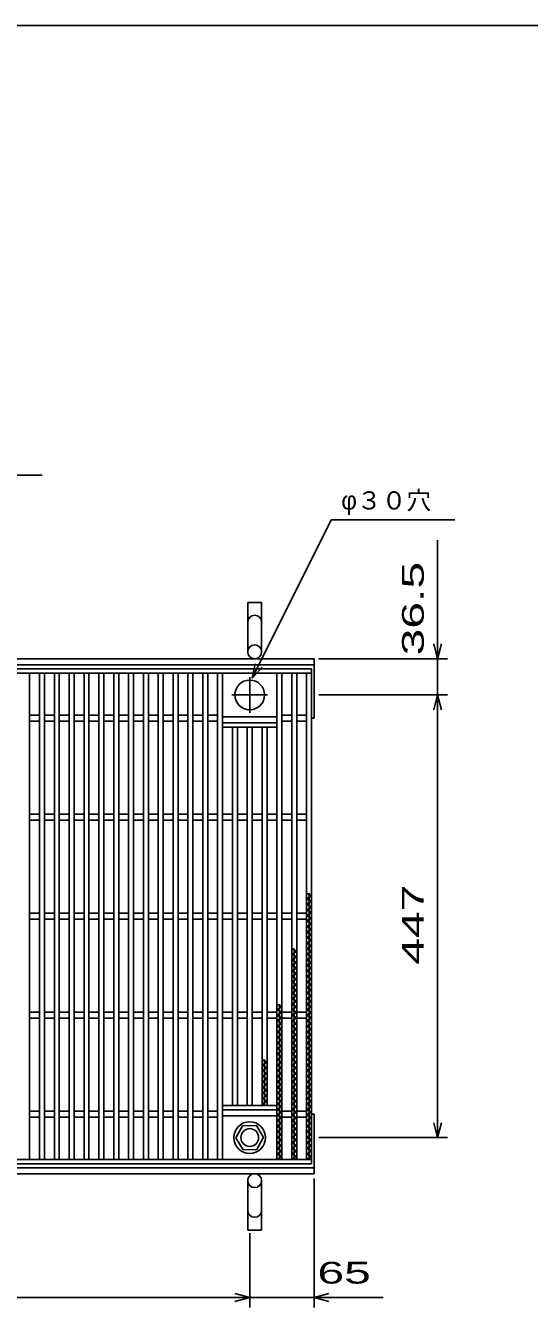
# Model space of a CAD drawing. Units: millimetres, scale not verified. Extents: x -1820 to 1736, y -1282 to 1048.
# Drawn here: x -708 to -199, y -246 to 1048 of the extents above; entities that cross this region are included whole.
import ezdxf
from ezdxf.enums import TextEntityAlignment as Align

# ---------------------------------------------------------------- set-up
doc = ezdxf.new("R2010")
doc.units = ezdxf.units.MM
doc.header["$LTSCALE"] = 10
doc.linetypes.add('CHAIN', pattern=[18.5, 12, -1.5, 3.5, -1.5])
for name, color, linetype, lineweight in [('0_2', 150, 'Continuous', 25), ('16', 3, 'Continuous', 25), ('19', 6, 'Continuous', 25), ('22', 4, 'Continuous', 25)]:
    doc.layers.add(name, color=color, linetype=linetype, lineweight=lineweight)
doc.styles.add('ベクトル', font='')
doc.styles.get('ベクトル').set_extended_font_data('ベクトル')

msp = doc.modelspace()

# ---------------------------------------------------------------- linework, layer by layer
at = {"layer": '0_2'}
msp.add_line((-1724, 1048.5), (1736, 1048.5), dxfattribs=at)
at = {"layer": '16'}
for p, q in [((-1414, 399), (-419, 399)), ((-419, 394.5), (-1414, 394.5)), ((-709, 394.5), (-704, 394.5)), ((-704, -96.5), (-704, 394.5)), ((-694, -96.5), (-694, 394.5)), ((-694, 394.5), (-689, 394.5)), ((-689, -96.5), (-689, 394.5)), ((-679, -96.5), (-679, 394.5)), ((-679, 394.5), (-674, 394.5)), ((-674, -96.5), (-674, 394.5)), ((-664, -96.5), (-664, 394.5)), ((-664, 394.5), (-659, 394.5)), ((-659, -96.5), (-659, 394.5)), ((-649, -96.5), (-649, 394.5)), ((-649, 394.5), (-644, 394.5)), ((-644, -96.5), (-644, 394.5)), ((-634, -96.5), (-634, 394.5)), ((-634, 394.5), (-629, 394.5)), ((-629, -96.5), (-629, 394.5)), ((-619, -96.5), (-619, 394.5)), ((-619, 394.5), (-614, 394.5)), ((-614, -96.5), (-614, 394.5)), ((-604, -96.5), (-604, 394.5)), ((-604, 394.5), (-599, 394.5)), ((-599, -96.5), (-599, 394.5)), ((-589, -96.5), (-589, 394.5)), ((-589, 394.5), (-584, 394.5)), ((-584, -96.5), (-584, 394.5)), ((-574, -96.5), (-574, 394.5)), ((-574, 394.5), (-569, 394.5)), ((-569, -96.5), (-569, 394.5)), ((-559, -96.5), (-559, 394.5)), ((-559, 394.5), (-554, 394.5)), ((-554, -96.5), (-554, 394.5)), ((-544, -96.5), (-544, 394.5)), ((-544, 394.5), (-539, 394.5)), ((-539, -96.5), (-539, 394.5)), ((-529, -96.5), (-529, 394.5)), ((-529, 394.5), (-524, 394.5)), ((-524, -96.5), (-524, 394.5)), ((-514, -96.5), (-514, 394.5)), ((-514, 394.5), (-509, 394.5)), ((-509, -96.5), (-509, 394.5)), ((-454, -96.5), (-454, 394.5)), ((-454, 394.5), (-449, 394.5)), ((-449, -96.5), (-449, 394.5)), ((-439, -96.5), (-439, 394.5)), ((-439, 394.5), (-434, 394.5)), ((-434, -96.5), (-434, 394.5)), ((-424, -96.5), (-424, 394.5)), ((-424, 394.5), (-419, 394.5)), ((-419, 399), (-419, 394.5)), ((-419, -96.5), (-419, 394.5)), ((-704, 352), (-694, 352)), ((-689, 352), (-679, 352)), ((-674, 352), (-664, 352)), ((-659, 352), (-649, 352)), ((-644, 352), (-634, 352)), ((-629, 352), (-619, 352)), ((-614, 352), (-604, 352)), ((-599, 352), (-589, 352)), ((-584, 352), (-574, 352)), ((-569, 352), (-559, 352)), ((-554, 352), (-544, 352)), ((-539, 352), (-529, 352)), ((-524, 352), (-514, 352)), ((-509, 352), (-509, 342)), ((-509, 350.5), (-454, 350.5)), ((-454, 352), (-454, 342)), ((-449, 352), (-439, 352)), ((-434, 352), (-424, 352)), ((-704, 346), (-694, 346)), ((-689, 346), (-679, 346)), ((-674, 346), (-664, 346)), ((-659, 346), (-649, 346)), ((-644, 346), (-634, 346)), ((-629, 346), (-619, 346)), ((-614, 346), (-604, 346)), ((-599, 346), (-589, 346)), ((-584, 346), (-574, 346)), ((-569, 346), (-559, 346)), ((-554, 346), (-544, 346)), ((-539, 346), (-529, 346)), ((-524, 346), (-514, 346)), ((-509, 344.5), (-454, 344.5)), ((-509, 340), (-509, 344.5)), ((-509, 340), (-454, 340)), ((-499, -42), (-499, 340)), ((-499, 340), (-494, 340)), ((-494, -42), (-494, 340)), ((-484, -42), (-484, 340)), ((-484, 340), (-479, 340)), ((-479, -42), (-479, 340)), ((-469, -42), (-469, 340)), ((-469, 340), (-464, 340)), ((-464, -42), (-464, 340)), ((-454, 340), (-454, 344.5)), ((-449, 346), (-439, 346)), ((-434, 346), (-424, 346)), ((-704, 252), (-694, 252)), ((-704, 246), (-694, 246)), ((-689, 252), (-679, 252)), ((-689, 246), (-679, 246)), ((-674, 252), (-664, 252)), ((-674, 246), (-664, 246)), ((-659, 252), (-649, 252)), ((-659, 246), (-649, 246)), ((-644, 252), (-634, 252)), ((-644, 246), (-634, 246)), ((-629, 252), (-619, 252)), ((-629, 246), (-619, 246)), ((-614, 252), (-604, 252)), ((-614, 246), (-604, 246)), ((-599, 252), (-589, 252)), ((-599, 246), (-589, 246)), ((-584, 252), (-574, 252)), ((-584, 246), (-574, 246)), ((-569, 252), (-559, 252)), ((-569, 246), (-559, 246)), ((-554, 252), (-544, 252)), ((-554, 246), (-544, 246)), ((-539, 252), (-529, 252)), ((-539, 246), (-529, 246)), ((-524, 252), (-514, 252)), ((-524, 246), (-514, 246)), ((-509, 252), (-499, 252)), ((-509, 246), (-499, 246)), ((-494, 252), (-484, 252)), ((-494, 246), (-484, 246)), ((-479, 252), (-469, 252)), ((-479, 246), (-469, 246)), ((-464, 252), (-454, 252)), ((-464, 246), (-454, 246)), ((-449, 252), (-439, 252)), ((-449, 246), (-439, 246)), ((-434, 252), (-424, 252)), ((-434, 246), (-424, 246)), ((-419, 169.5), (-424, 172.3)), ((-424, 166.7), (-419, 169.5)), ((-421.5, -96.5), (-421.5, 172.3)), ((-419, 163.9), (-424, 166.7)), ((-424, 161.1), (-419, 163.9)), ((-419, 158.3), (-424, 161.1)), ((-424, 155.5), (-419, 158.3)), ((-419, 152.7), (-424, 155.5)), ((-704, 152), (-694, 152)), ((-704, 146), (-694, 146)), ((-689, 152), (-679, 152)), ((-689, 146), (-679, 146)), ((-674, 152), (-664, 152)), ((-674, 146), (-664, 146)), ((-659, 152), (-649, 152)), ((-659, 146), (-649, 146)), ((-644, 152), (-634, 152)), ((-644, 146), (-634, 146)), ((-629, 152), (-619, 152)), ((-629, 146), (-619, 146)), ((-614, 152), (-604, 152)), ((-614, 146), (-604, 146)), ((-599, 152), (-589, 152)), ((-599, 146), (-589, 146)), ((-584, 152), (-574, 152)), ((-584, 146), (-574, 146)), ((-569, 152), (-559, 152)), ((-569, 146), (-559, 146)), ((-554, 152), (-544, 152)), ((-554, 146), (-544, 146)), ((-539, 152), (-529, 152)), ((-539, 146), (-529, 146)), ((-524, 152), (-514, 152)), ((-524, 146), (-514, 146)), ((-509, 152), (-499, 152)), ((-509, 146), (-499, 146)), ((-494, 152), (-484, 152)), ((-494, 146), (-484, 146)), ((-479, 152), (-469, 152)), ((-479, 146), (-469, 146)), ((-464, 152), (-454, 152)), ((-464, 146), (-454, 146)), ((-449, 152), (-439, 152)), ((-449, 146), (-439, 146)), ((-434, 152), (-424, 152)), ((-434, 146), (-424, 146)), ((-424, 149.9), (-419, 152.7)), ((-419, 147.1), (-424, 149.9)), ((-424, 144.3), (-419, 147.1)), ((-419, 141.5), (-424, 144.3)), ((-424, 138.7), (-419, 141.5)), ((-419, 135.9), (-424, 138.7)), ((-424, 133.1), (-419, 135.9)), ((-419, 130.3), (-424, 133.1)), ((-424, 127.5), (-419, 130.3)), ((-419, 124.7), (-424, 127.5)), ((-424, 121.9), (-419, 124.7)), ((-419, 119.1), (-424, 121.9)), ((-424, 116.3), (-419, 119.1)), ((-434, 113.5), (-439, 116.3)), ((-439, 110.7), (-434, 113.5)), ((-434, 107.9), (-439, 110.7)), ((-439, 105.1), (-434, 107.9)), ((-434, 102.3), (-439, 105.1)), ((-436.5, -96.5), (-436.5, 116.3)), ((-419, 113.5), (-424, 116.3)), ((-424, 110.7), (-419, 113.5)), ((-419, 107.9), (-424, 110.7)), ((-424, 105.1), (-419, 107.9)), ((-419, 102.3), (-424, 105.1)), ((-439, 99.5), (-434, 102.3)), ((-434, 96.7), (-439, 99.5)), ((-439, 93.9), (-434, 96.7)), ((-434, 91.1), (-439, 93.9)), ((-439, 88.3), (-434, 91.1)), ((-424, 99.5), (-419, 102.3)), ((-419, 96.7), (-424, 99.5)), ((-424, 93.9), (-419, 96.7)), ((-419, 91.1), (-424, 93.9)), ((-424, 88.3), (-419, 91.1)), ((-434, 85.5), (-439, 88.3)), ((-439, 82.7), (-434, 85.5)), ((-434, 79.9), (-439, 82.7)), ((-439, 77.1), (-434, 79.9)), ((-419, 85.5), (-424, 88.3)), ((-424, 82.7), (-419, 85.5)), ((-419, 79.9), (-424, 82.7)), ((-424, 77.1), (-419, 79.9)), ((-434, 74.3), (-439, 77.1)), ((-439, 71.5), (-434, 74.3)), ((-434, 68.7), (-439, 71.5)), ((-439, 65.9), (-434, 68.7)), ((-434, 63.1), (-439, 65.9)), ((-419, 74.3), (-424, 77.1)), ((-424, 71.5), (-419, 74.3)), ((-419, 68.7), (-424, 71.5)), ((-424, 65.9), (-419, 68.7)), ((-419, 63.1), (-424, 65.9)), ((-704, 52), (-694, 52)), ((-689, 52), (-679, 52)), ((-674, 52), (-664, 52)), ((-659, 52), (-649, 52)), ((-644, 52), (-634, 52)), ((-629, 52), (-619, 52)), ((-614, 52), (-604, 52)), ((-599, 52), (-589, 52)), ((-584, 52), (-574, 52)), ((-569, 52), (-559, 52)), ((-554, 52), (-544, 52)), ((-539, 52), (-529, 52)), ((-524, 52), (-514, 52)), ((-509, 52), (-499, 52)), ((-494, 52), (-484, 52)), ((-479, 52), (-469, 52)), ((-464, 52), (-454, 52)), ((-449, 57.5), (-454, 60.3)), ((-454, 54.7), (-449, 57.5)), ((-449, 51.9), (-454, 54.7)), ((-454, 49.1), (-449, 51.9)), ((-451.5, -96.5), (-451.5, 60.3)), ((-449, 52), (-439, 52)), ((-439, 60.3), (-434, 63.1)), ((-434, 57.5), (-439, 60.3)), ((-439, 54.7), (-434, 57.5)), ((-434, 51.9), (-439, 54.7)), ((-439, 49.1), (-434, 51.9)), ((-434, 52), (-424, 52)), ((-424, 60.3), (-419, 63.1)), ((-419, 57.5), (-424, 60.3)), ((-424, 54.7), (-419, 57.5)), ((-419, 51.9), (-424, 54.7)), ((-424, 49.1), (-419, 51.9)), ((-704, 46), (-694, 46)), ((-689, 46), (-679, 46)), ((-674, 46), (-664, 46)), ((-659, 46), (-649, 46)), ((-644, 46), (-634, 46)), ((-629, 46), (-619, 46)), ((-614, 46), (-604, 46)), ((-599, 46), (-589, 46)), ((-584, 46), (-574, 46)), ((-569, 46), (-559, 46)), ((-554, 46), (-544, 46)), ((-539, 46), (-529, 46)), ((-524, 46), (-514, 46)), ((-509, 46), (-499, 46)), ((-494, 46), (-484, 46)), ((-479, 46), (-469, 46)), ((-464, 46), (-454, 46)), ((-449, 46.3), (-454, 49.1)), ((-454, 43.5), (-449, 46.3)), ((-449, 40.7), (-454, 43.5)), ((-454, 37.9), (-449, 40.7)), ((-449, 46), (-439, 46)), ((-434, 46.3), (-439, 49.1)), ((-439, 43.5), (-434, 46.3)), ((-434, 40.7), (-439, 43.5)), ((-439, 37.9), (-434, 40.7)), ((-434, 46), (-424, 46)), ((-419, 46.3), (-424, 49.1)), ((-424, 43.5), (-419, 46.3)), ((-419, 40.7), (-424, 43.5)), ((-424, 37.9), (-419, 40.7)), ((-449, 35.1), (-454, 37.9)), ((-454, 32.3), (-449, 35.1)), ((-449, 29.5), (-454, 32.3)), ((-454, 26.7), (-449, 29.5)), ((-449, 23.9), (-454, 26.7)), ((-434, 35.1), (-439, 37.9)), ((-439, 32.3), (-434, 35.1)), ((-434, 29.5), (-439, 32.3)), ((-439, 26.7), (-434, 29.5)), ((-434, 23.9), (-439, 26.7)), ((-419, 35.1), (-424, 37.9)), ((-424, 32.3), (-419, 35.1)), ((-419, 29.5), (-424, 32.3)), ((-424, 26.7), (-419, 29.5)), ((-419, 23.9), (-424, 26.7)), ((-454, 21.1), (-449, 23.9)), ((-449, 18.3), (-454, 21.1)), ((-454, 15.5), (-449, 18.3)), ((-449, 12.7), (-454, 15.5)), ((-439, 21.1), (-434, 23.9)), ((-434, 18.3), (-439, 21.1)), ((-439, 15.5), (-434, 18.3)), ((-434, 12.7), (-439, 15.5)), ((-424, 21.1), (-419, 23.9)), ((-419, 18.3), (-424, 21.1)), ((-424, 15.5), (-419, 18.3)), ((-419, 12.7), (-424, 15.5)), ((-464, 1.5), (-469, 4.3)), ((-469, -1.3), (-464, 1.5)), ((-466.5, -42), (-466.5, 4.3)), ((-454, 9.9), (-449, 12.7)), ((-449, 7.1), (-454, 9.9)), ((-454, 4.3), (-449, 7.1)), ((-449, 1.5), (-454, 4.3)), ((-454, -1.3), (-449, 1.5)), ((-439, 9.9), (-434, 12.7)), ((-434, 7.1), (-439, 9.9)), ((-439, 4.3), (-434, 7.1)), ((-434, 1.5), (-439, 4.3)), ((-439, -1.3), (-434, 1.5)), ((-424, 9.9), (-419, 12.7)), ((-419, 7.1), (-424, 9.9)), ((-424, 4.3), (-419, 7.1)), ((-419, 1.5), (-424, 4.3)), ((-424, -1.3), (-419, 1.5)), ((-464, -4.1), (-469, -1.3)), ((-469, -6.9), (-464, -4.1)), ((-464, -9.7), (-469, -6.9)), ((-469, -12.5), (-464, -9.7)), ((-464, -15.3), (-469, -12.5)), ((-449, -4.1), (-454, -1.3)), ((-454, -6.9), (-449, -4.1)), ((-449, -9.7), (-454, -6.9)), ((-454, -12.5), (-449, -9.7)), ((-449, -15.3), (-454, -12.5)), ((-434, -4.1), (-439, -1.3)), ((-439, -6.9), (-434, -4.1)), ((-434, -9.7), (-439, -6.9)), ((-439, -12.5), (-434, -9.7)), ((-434, -15.3), (-439, -12.5)), ((-419, -4.1), (-424, -1.3)), ((-424, -6.9), (-419, -4.1)), ((-419, -9.7), (-424, -6.9)), ((-424, -12.5), (-419, -9.7)), ((-419, -15.3), (-424, -12.5)), ((-469, -18.1), (-464, -15.3)), ((-464, -20.9), (-469, -18.1)), ((-469, -23.7), (-464, -20.9)), ((-464, -26.5), (-469, -23.7)), ((-454, -18.1), (-449, -15.3)), ((-449, -20.9), (-454, -18.1)), ((-454, -23.7), (-449, -20.9)), ((-449, -26.5), (-454, -23.7)), ((-439, -18.1), (-434, -15.3)), ((-434, -20.9), (-439, -18.1)), ((-439, -23.7), (-434, -20.9)), ((-434, -26.5), (-439, -23.7)), ((-424, -18.1), (-419, -15.3)), ((-419, -20.9), (-424, -18.1)), ((-424, -23.7), (-419, -20.9)), ((-419, -26.5), (-424, -23.7)), ((-469, -29.3), (-464, -26.5)), ((-464, -32.1), (-469, -29.3)), ((-469, -34.9), (-464, -32.1)), ((-464, -37.7), (-469, -34.9)), ((-469, -40.5), (-464, -37.7)), ((-454, -29.3), (-449, -26.5)), ((-449, -32.1), (-454, -29.3)), ((-454, -34.9), (-449, -32.1)), ((-449, -37.7), (-454, -34.9)), ((-454, -40.5), (-449, -37.7)), ((-439, -29.3), (-434, -26.5)), ((-434, -32.1), (-439, -29.3)), ((-439, -34.9), (-434, -32.1)), ((-434, -37.7), (-439, -34.9)), ((-439, -40.5), (-434, -37.7)), ((-424, -29.3), (-419, -26.5)), ((-419, -32.1), (-424, -29.3)), ((-424, -34.9), (-419, -32.1)), ((-419, -37.7), (-424, -34.9)), ((-424, -40.5), (-419, -37.7)), ((-704, -48), (-694, -48)), ((-689, -48), (-679, -48)), ((-674, -48), (-664, -48)), ((-659, -48), (-649, -48)), ((-644, -48), (-634, -48)), ((-629, -48), (-619, -48)), ((-614, -48), (-604, -48)), ((-599, -48), (-589, -48)), ((-584, -48), (-574, -48)), ((-569, -48), (-559, -48)), ((-554, -48), (-544, -48)), ((-539, -48), (-529, -48)), ((-524, -48), (-514, -48)), ((-509, -42), (-454, -42)), ((-509, -46.5), (-509, -42)), ((-509, -46.5), (-454, -46.5)), ((-509, -48), (-509, -58)), ((-499, -42), (-494, -42)), ((-484, -42), (-479, -42)), ((-466.3, -42), (-469, -40.5)), ((-469, -42), (-464, -42)), ((-449, -43.3), (-454, -40.5)), ((-454, -46.5), (-454, -42)), ((-454, -46.1), (-449, -43.3)), ((-449, -48.9), (-454, -46.1)), ((-454, -48), (-454, -58)), ((-454, -51.7), (-449, -48.9)), ((-449, -54.5), (-454, -51.7)), ((-449, -48), (-439, -48)), ((-434, -43.3), (-439, -40.5)), ((-439, -46.1), (-434, -43.3)), ((-434, -48.9), (-439, -46.1)), ((-439, -51.7), (-434, -48.9)), ((-434, -54.5), (-439, -51.7)), ((-434, -48), (-424, -48)), ((-419, -43.3), (-424, -40.5)), ((-424, -46.1), (-419, -43.3)), ((-419, -48.9), (-424, -46.1)), ((-424, -51.7), (-419, -48.9)), ((-419, -54.5), (-424, -51.7)), ((-704, -54), (-694, -54)), ((-689, -54), (-679, -54)), ((-674, -54), (-664, -54)), ((-659, -54), (-649, -54)), ((-644, -54), (-634, -54)), ((-629, -54), (-619, -54)), ((-614, -54), (-604, -54)), ((-599, -54), (-589, -54)), ((-584, -54), (-574, -54)), ((-569, -54), (-559, -54)), ((-554, -54), (-544, -54)), ((-539, -54), (-529, -54)), ((-524, -54), (-514, -54)), ((-509, -52.5), (-454, -52.5)), ((-488.8, -62.5), (-495.5, -74.8)), ((-474.8, -62.2), (-488.8, -62.5)), ((-467.5, -74.5), (-474.8, -62.2)), ((-454, -57.3), (-449, -54.5)), ((-449, -60.1), (-454, -57.3)), ((-454, -62.9), (-449, -60.1)), ((-449, -65.7), (-454, -62.9)), ((-449, -54), (-439, -54)), ((-439, -57.3), (-434, -54.5)), ((-434, -60.1), (-439, -57.3)), ((-439, -62.9), (-434, -60.1)), ((-434, -65.7), (-439, -62.9)), ((-434, -54), (-424, -54)), ((-424, -57.3), (-419, -54.5)), ((-419, -60.1), (-424, -57.3)), ((-424, -62.9), (-419, -60.1)), ((-419, -65.7), (-424, -62.9)), ((-495.5, -74.8), (-488.2, -86.8)), ((-474.2, -86.5), (-467.5, -74.2)), ((-454, -68.5), (-449, -65.7)), ((-449, -71.3), (-454, -68.5)), ((-454, -74.1), (-449, -71.3)), ((-449, -76.9), (-454, -74.1)), ((-454, -79.7), (-449, -76.9)), ((-439, -68.5), (-434, -65.7)), ((-434, -71.3), (-439, -68.5)), ((-439, -74.1), (-434, -71.3)), ((-434, -76.9), (-439, -74.1)), ((-439, -79.7), (-434, -76.9)), ((-424, -68.5), (-419, -65.7)), ((-419, -71.3), (-424, -68.5)), ((-424, -74.1), (-419, -71.3)), ((-419, -76.9), (-424, -74.1)), ((-424, -79.7), (-419, -76.9)), ((-488.2, -86.8), (-474.2, -86.5)), ((-449, -82.5), (-454, -79.7)), ((-454, -85.3), (-449, -82.5)), ((-449, -88.1), (-454, -85.3)), ((-454, -90.9), (-449, -88.1)), ((-434, -82.5), (-439, -79.7)), ((-439, -85.3), (-434, -82.5)), ((-434, -88.1), (-439, -85.3)), ((-439, -90.9), (-434, -88.1)), ((-419, -82.5), (-424, -79.7)), ((-424, -85.3), (-419, -82.5)), ((-419, -88.1), (-424, -85.3)), ((-424, -90.9), (-419, -88.1)), ((-1414, -96.5), (-419, -96.5)), ((-419, -101), (-1414, -101)), ((-709, -96.5), (-704, -96.5)), ((-694, -96.5), (-689, -96.5)), ((-679, -96.5), (-674, -96.5)), ((-664, -96.5), (-659, -96.5)), ((-649, -96.5), (-644, -96.5)), ((-634, -96.5), (-629, -96.5)), ((-619, -96.5), (-614, -96.5)), ((-604, -96.5), (-599, -96.5)), ((-589, -96.5), (-584, -96.5)), ((-574, -96.5), (-569, -96.5)), ((-559, -96.5), (-554, -96.5)), ((-544, -96.5), (-539, -96.5)), ((-529, -96.5), (-524, -96.5)), ((-514, -96.5), (-509, -96.5)), ((-449, -93.7), (-454, -90.9)), ((-454, -96.5), (-449, -93.7)), ((-454, -96.5), (-449, -96.5)), ((-434, -93.7), (-439, -90.9)), ((-439, -96.5), (-434, -93.7)), ((-439, -96.5), (-434, -96.5)), ((-419, -93.7), (-424, -90.9)), ((-424, -96.5), (-419, -93.7)), ((-424, -96.5), (-419, -96.5)), ((-419, -96.5), (-419, -101))]:
    msp.add_line(p, q, dxfattribs=at)
at = {"layer": '16', "linetype": 'CHAIN'}
for p, q in [((-481.5, 354.5), (-481.5, 390.5)), ((-499.5, 372.5), (-463.5, 372.5))]:
    msp.add_line(p, q, dxfattribs=at)
at = {"layer": '16'}
for radius in [16, 9]:
    msp.add_circle((-481.5, -74.5), radius, dxfattribs=at)
for start, end in [(90, 270), (270, 90)]:
    msp.add_arc((-481.5, 372.5), 15, start, end, dxfattribs=at)
at = {"layer": '19'}
for p, q in [((-483.5, 416), (-483.5, 466)), ((-483.5, 466), (-469.5, 466)), ((-469.5, 466), (-469.5, 416)), ((-1416.5, 409), (-416.5, 409)), ((-1416.5, 403), (-416.5, 403)), ((-416.5, 349), (-416.5, 409)), ((-419, 349), (-416.5, 349)), ((-419, -51), (-416.5, -51)), ((-416.5, -111), (-416.5, -51)), ((-1416.5, -105), (-416.5, -105)), ((-1416.5, -111), (-416.5, -111)), ((-483.5, -118), (-483.5, -168)), ((-469.5, -168), (-469.5, -118)), ((-483.5, -168), (-469.5, -168))]:
    msp.add_line(p, q, dxfattribs=at)
for centre in [(-476.5, 416), (-476.5, -118)]:
    msp.add_circle(centre, 7, dxfattribs=at)
for centre, start, end in [((-476.5, 446), 0, 180), ((-476.5, -148), 180, 0)]:
    msp.add_arc(centre, 7, start, end, dxfattribs=at)
at = {"layer": '22'}
for p, q in [((-1111.2, 594.5), (-691.2, 594.5)), ((-479, 389.5), (-399, 549.5)), ((-399, 549.5), (-274, 549.5)), ((-291.5, 409), (-291.5, 529)), ((-291.5, 409), (-295.5, 424)), ((-291.5, 409), (-287.5, 424)), ((-479, 389.5), (-476, 404.1)), ((-411.5, 409), (-281.5, 409)), ((-291.5, 372.5), (-291.5, 409)), ((-479, 389.5), (-469, 400.5)), ((-411.5, 372.5), (-281.5, 372.5)), ((-295.5, 357.5), (-291.5, 372.5)), ((-287.5, 357.5), (-291.5, 372.5)), ((-291.5, -74.5), (-291.5, 372.5)), ((-291.5, -74.5), (-295.5, -59.5)), ((-291.5, -74.5), (-287.5, -59.5)), ((-411.5, -74.5), (-281.5, -74.5)), ((-416.5, -246), (-416.5, -116)), ((-481.5, -246), (-481.5, -171)), ((-481.5, -236), (-496.5, -232)), ((-416.5, -236), (-401.5, -232)), ((-1351.5, -236), (-481.5, -236)), ((-496.5, -240), (-481.5, -236)), ((-481.5, -236), (-416.5, -236)), ((-401.5, -240), (-416.5, -236)), ((-416.5, -236), (-346.5, -236))]:
    msp.add_line(p, q, dxfattribs=at)

# ---------------------------------------------------------------- texts
at = {"layer": '22', "color": 2, "style": 'ベクトル'}
msp.add_text('φ３０穴', height=18.33, dxfattribs=at).set_placement((-389, 569), align=Align.MIDDLE_LEFT)
at = {"layer": '22', "color": 2, "style": 'ベクトル', "width": 1.65}
for s, p in [(' 36.5 ', (-316.5, 399)), (' 447 ', (-316.5, 86.5))]:
    msp.add_text(s, height=21.99, rotation=90, dxfattribs=at).set_placement(p, align=Align.MIDDLE_LEFT)
msp.add_text(' 65 ', height=21.99, dxfattribs=at).set_placement((-426.5, -211), align=Align.MIDDLE_LEFT)

doc.saveas('drawing.dxf')
